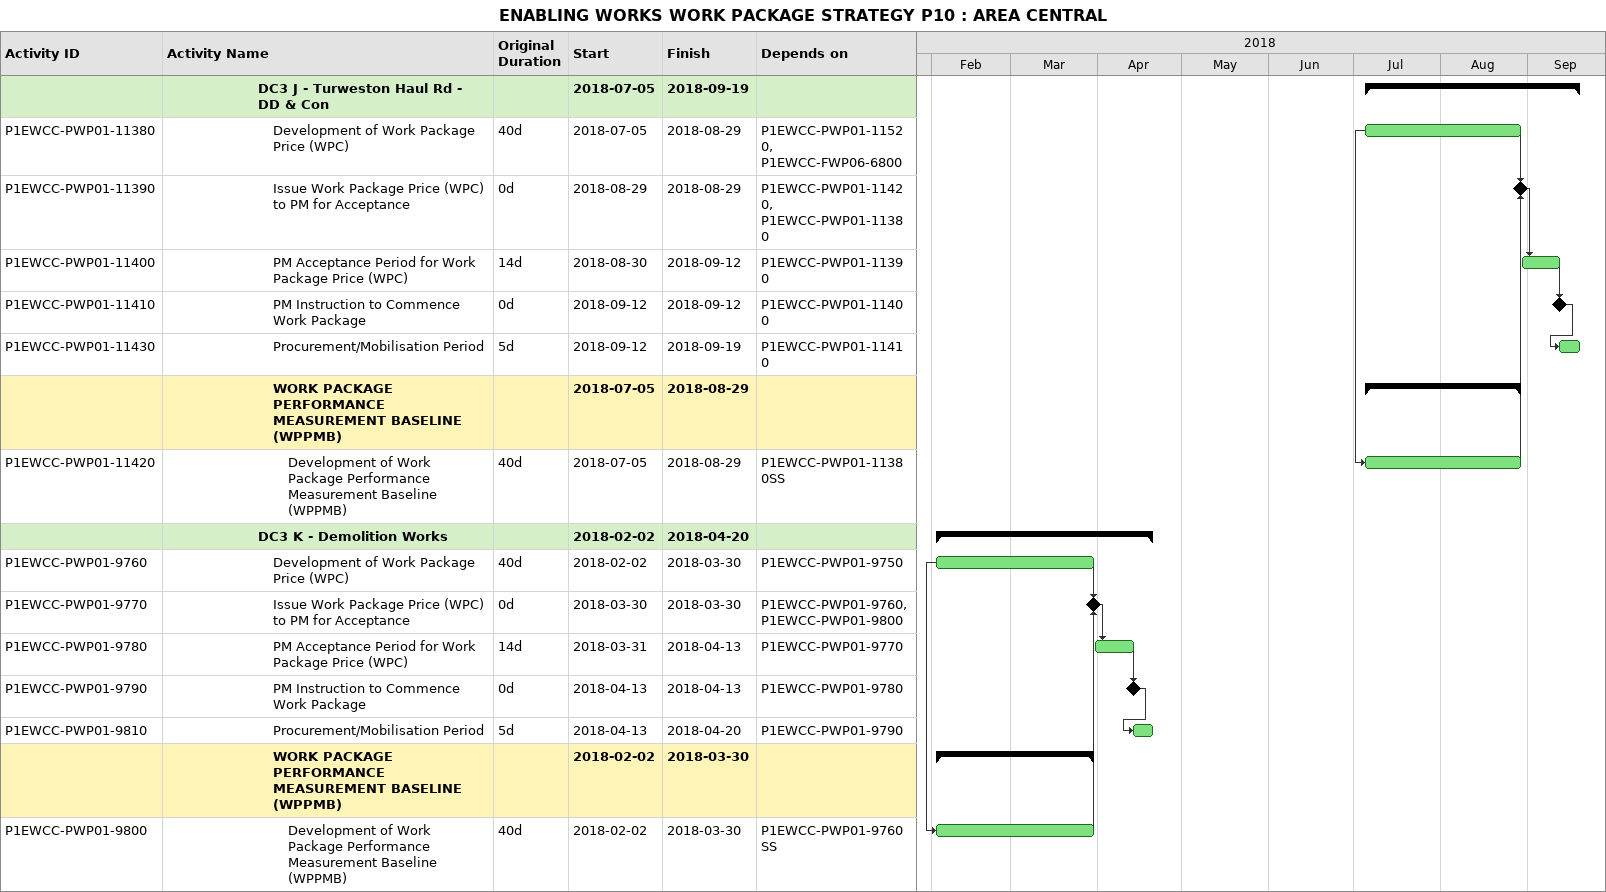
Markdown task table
ENABLING WORKS WORK PACKAGE STRATEGY P10 : AREA CENTRAL

| ID | Level | Task | Original duration | Start | Finish | Predecessors |
|---|---|---|---|---|---|---|
|  | 7 | **DC3 J - Turweston Haul Rd - DD & Con** |  | 2018-07-05 | 2018-09-19 |  |
| P1EWCC-PWP01-11380 | 8 | Development of Work Package Price (WPC) | 40d | 2018-07-05 | 2018-08-29 | P1EWCC-PWP01-11520, P1EWCC-FWP06-6800 |
| P1EWCC-PWP01-11390 | 8 | Issue Work Package Price (WPC) to PM for Acceptance | 0d | 2018-08-29 | 2018-08-29 | P1EWCC-PWP01-11420, P1EWCC-PWP01-11380 |
| P1EWCC-PWP01-11400 | 8 | PM Acceptance Period for Work Package Price (WPC) | 14d | 2018-08-30 | 2018-09-12 | P1EWCC-PWP01-11390 |
| P1EWCC-PWP01-11410 | 8 | PM Instruction to Commence Work Package | 0d | 2018-09-12 | 2018-09-12 | P1EWCC-PWP01-11400 |
| P1EWCC-PWP01-11430 | 8 | Procurement/Mobilisation Period | 5d | 2018-09-12 | 2018-09-19 | P1EWCC-PWP01-11410 |
|  | 8 | **WORK PACKAGE PERFORMANCE MEASUREMENT BASELINE (WPPMB)** |  | 2018-07-05 | 2018-08-29 |  |
| P1EWCC-PWP01-11420 | 9 | Development of Work Package Performance Measurement Baseline (WPPMB) | 40d | 2018-07-05 | 2018-08-29 | P1EWCC-PWP01-11380SS |
|  | 7 | **DC3 K - Demolition Works** |  | 2018-02-02 | 2018-04-20 |  |
| P1EWCC-PWP01-9760 | 8 | Development of Work Package Price (WPC) | 40d | 2018-02-02 | 2018-03-30 | P1EWCC-PWP01-9750 |
| P1EWCC-PWP01-9770 | 8 | Issue Work Package Price (WPC) to PM for Acceptance | 0d | 2018-03-30 | 2018-03-30 | P1EWCC-PWP01-9760, P1EWCC-PWP01-9800 |
| P1EWCC-PWP01-9780 | 8 | PM Acceptance Period for Work Package Price (WPC) | 14d | 2018-03-31 | 2018-04-13 | P1EWCC-PWP01-9770 |
| P1EWCC-PWP01-9790 | 8 | PM Instruction to Commence Work Package | 0d | 2018-04-13 | 2018-04-13 | P1EWCC-PWP01-9780 |
| P1EWCC-PWP01-9810 | 8 | Procurement/Mobilisation Period | 5d | 2018-04-13 | 2018-04-20 | P1EWCC-PWP01-9790 |
|  | 8 | **WORK PACKAGE PERFORMANCE MEASUREMENT BASELINE (WPPMB)** |  | 2018-02-02 | 2018-03-30 |  |
| P1EWCC-PWP01-9800 | 9 | Development of Work Package Performance Measurement Baseline (WPPMB) | 40d | 2018-02-02 | 2018-03-30 | P1EWCC-PWP01-9760SS |
